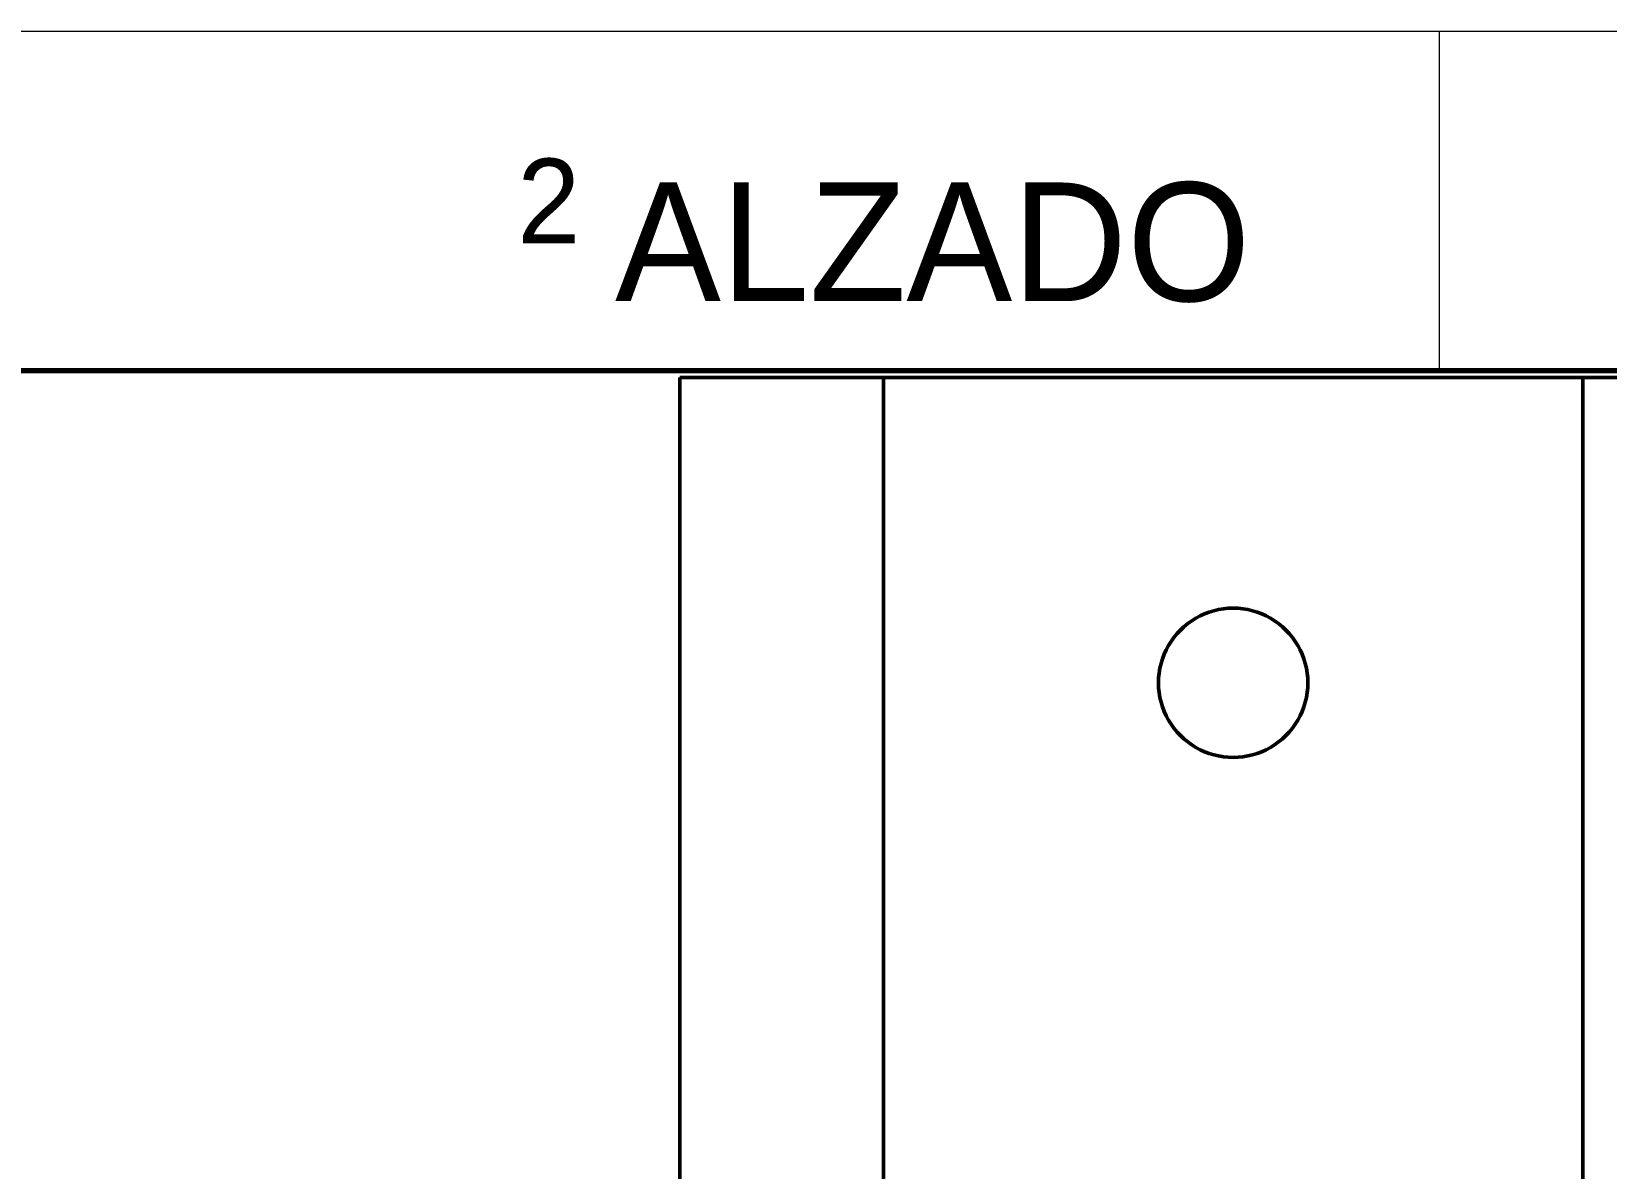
# Model space of a CAD drawing. Header units: millimetres. Extents: x 0 to 420, y 0 to 297.
# Drawn here: x 63.51 to 109.92, y 263.48 to 297 of the extents above; entities that cross this region are included whole.
import ezdxf
from ezdxf.enums import TextEntityAlignment as Align

# ---------------------------------------------------------------- set-up
doc = ezdxf.new("R2010")
doc.units = ezdxf.units.MM
doc.linetypes.add('DASHED', pattern=[1.524, 1.27, -0.254])
for name, color, linetype, lineweight in [('FINA', 7, 'CONTINUOUS', 18), ('NORMA', 7, 'CONTINUOUS', 70), ('OCULTA', 8, 'DASHED', 25), ('TEXTO', 7, 'CONTINUOUS', 25), ('VISIBLE', 7, 'CONTINUOUS', 50)]:
    doc.layers.add(name, color=color, linetype=linetype, lineweight=lineweight)

msp = doc.modelspace()

# ---------------------------------------------------------------- linework, layer by layer
at = {"layer": 'FINA'}
msp.add_line((105, 287), (105, 297), dxfattribs=at)
msp.add_lwpolyline([(0, 0), (420, 0), (420, 297), (0, 297)], close=True, dxfattribs=at)
at = {"layer": 'NORMA'}
msp.add_lwpolyline([(20, 10), (410, 10), (410, 287), (20, 287)], close=True, dxfattribs=at)
at = {"layer": 'OCULTA'}
for p, q in [((82.616, 286.8), (82.616, 286.8)), ((82.616, 240.8), (82.616, 286.8)), ((82.616, 286.8), (115.216, 286.8)), ((88.616, 286.8), (88.616, 240.8)), ((88.616, 286.8), (88.616, 286.8)), ((88.616, 286.8), (109.216, 286.8)), ((109.216, 286.8), (109.216, 240.8)), ((109.216, 286.8), (109.216, 286.8)), ((98.074, 279.833), (97.943, 279.773)), ((97.943, 279.773), (98.074, 279.833)), ((98.074, 279.833), (98.209, 279.883)), ((98.074, 279.833), (98.209, 279.883)), ((98.209, 279.883), (98.347, 279.925)), ((98.209, 279.883), (98.347, 279.925)), ((98.347, 279.925), (98.487, 279.958)), ((98.347, 279.925), (98.487, 279.958)), ((98.487, 279.958), (98.629, 279.981)), ((98.487, 279.958), (98.629, 279.981)), ((98.629, 279.981), (98.772, 279.995)), ((98.629, 279.981), (98.772, 279.995)), ((98.772, 279.995), (98.916, 280)), ((98.772, 279.995), (98.916, 280)), ((98.916, 280), (99.06, 279.995)), ((98.916, 280), (99.06, 279.995)), ((99.06, 279.995), (99.203, 279.981)), ((99.06, 279.995), (99.203, 279.981)), ((99.203, 279.981), (99.346, 279.958)), ((99.203, 279.981), (99.346, 279.958)), ((99.346, 279.958), (99.486, 279.925)), ((99.346, 279.958), (99.486, 279.925)), ((99.486, 279.925), (99.623, 279.883)), ((99.486, 279.925), (99.623, 279.883)), ((99.758, 279.833), (99.623, 279.883)), ((99.758, 279.833), (99.623, 279.883)), ((99.758, 279.833), (99.889, 279.773)), ((99.758, 279.833), (99.889, 279.773)), ((97.361, 279.356), (97.466, 279.454)), ((97.361, 279.356), (97.466, 279.454)), ((97.466, 279.454), (97.577, 279.545)), ((97.466, 279.454), (97.577, 279.545)), ((97.577, 279.545), (97.694, 279.629)), ((97.577, 279.545), (97.694, 279.629)), ((97.694, 279.629), (97.816, 279.705)), ((97.694, 279.629), (97.816, 279.705)), ((97.816, 279.705), (97.943, 279.773)), ((97.816, 279.705), (97.943, 279.773)), ((99.889, 279.773), (100.016, 279.705)), ((99.889, 279.773), (100.016, 279.705)), ((100.016, 279.705), (100.139, 279.629)), ((100.016, 279.705), (100.139, 279.629)), ((100.139, 279.629), (100.256, 279.545)), ((100.139, 279.629), (100.256, 279.545)), ((100.256, 279.545), (100.367, 279.454)), ((100.256, 279.545), (100.367, 279.454)), ((100.472, 279.356), (100.367, 279.454)), ((100.472, 279.356), (100.367, 279.454)), ((97.011, 278.9), (97.087, 279.022)), ((97.011, 278.9), (97.087, 279.022)), ((97.087, 279.022), (97.171, 279.139)), ((97.087, 279.022), (97.171, 279.139)), ((97.171, 279.139), (97.262, 279.251)), ((97.171, 279.139), (97.262, 279.251)), ((97.262, 279.251), (97.361, 279.356)), ((97.262, 279.251), (97.361, 279.356)), ((100.472, 279.356), (100.57, 279.251)), ((100.472, 279.356), (100.57, 279.251)), ((100.57, 279.251), (100.662, 279.139)), ((100.57, 279.251), (100.662, 279.139)), ((100.746, 279.022), (100.662, 279.139)), ((100.746, 279.022), (100.662, 279.139)), ((100.746, 279.022), (100.822, 278.9)), ((100.746, 279.022), (100.822, 278.9)), ((96.791, 278.369), (96.833, 278.507)), ((96.791, 278.369), (96.833, 278.507)), ((96.833, 278.507), (96.884, 278.642)), ((96.833, 278.507), (96.884, 278.642)), ((96.884, 278.642), (96.943, 278.773)), ((96.884, 278.642), (96.943, 278.773)), ((96.943, 278.773), (97.011, 278.9)), ((96.943, 278.773), (97.011, 278.9)), ((100.822, 278.9), (100.889, 278.773)), ((100.822, 278.9), (100.889, 278.773)), ((100.949, 278.642), (100.889, 278.773)), ((100.949, 278.642), (100.889, 278.773)), ((100.949, 278.642), (101, 278.507)), ((100.949, 278.642), (101, 278.507)), ((101.041, 278.369), (101, 278.507)), ((101.041, 278.369), (101, 278.507)), ((96.721, 277.944), (96.735, 278.087)), ((96.721, 277.944), (96.735, 278.087)), ((96.735, 278.087), (96.759, 278.229)), ((96.735, 278.087), (96.759, 278.229)), ((96.759, 278.229), (96.791, 278.369)), ((96.759, 278.229), (96.791, 278.369)), ((101.041, 278.369), (101.074, 278.229)), ((101.041, 278.369), (101.074, 278.229)), ((101.097, 278.087), (101.074, 278.229)), ((101.097, 278.087), (101.074, 278.229)), ((101.112, 277.944), (101.097, 278.087)), ((101.112, 277.944), (101.097, 278.087)), ((96.721, 277.944), (96.716, 277.8)), ((96.716, 277.8), (96.721, 277.944)), ((96.721, 277.656), (96.716, 277.8)), ((96.721, 277.656), (96.716, 277.8)), ((96.735, 277.513), (96.721, 277.656)), ((96.735, 277.513), (96.721, 277.656)), ((96.735, 277.513), (96.759, 277.371)), ((96.735, 277.513), (96.759, 277.371)), ((101.097, 277.513), (101.074, 277.371)), ((101.074, 277.371), (101.097, 277.513)), ((101.097, 277.513), (101.112, 277.656)), ((101.097, 277.513), (101.112, 277.656)), ((101.112, 277.944), (101.116, 277.8)), ((101.116, 277.8), (101.112, 277.944)), ((101.112, 277.656), (101.116, 277.8)), ((101.112, 277.656), (101.116, 277.8)), ((96.791, 277.231), (96.759, 277.371)), ((96.791, 277.231), (96.759, 277.371)), ((96.833, 277.093), (96.791, 277.231)), ((96.833, 277.093), (96.791, 277.231)), ((96.833, 277.093), (96.884, 276.958)), ((96.833, 277.093), (96.884, 276.958)), ((100.949, 276.958), (101, 277.093)), ((100.949, 276.958), (101, 277.093)), ((101, 277.093), (101.041, 277.231)), ((101, 277.093), (101.041, 277.231)), ((101.041, 277.231), (101.074, 277.371)), ((101.041, 277.231), (101.074, 277.371)), ((96.884, 276.958), (96.943, 276.827)), ((96.943, 276.827), (96.884, 276.958)), ((97.011, 276.7), (96.943, 276.827)), ((97.011, 276.7), (96.943, 276.827)), ((97.011, 276.7), (97.087, 276.578)), ((97.011, 276.7), (97.087, 276.578)), ((100.746, 276.578), (100.822, 276.7)), ((100.746, 276.578), (100.822, 276.7)), ((100.822, 276.7), (100.889, 276.827)), ((100.822, 276.7), (100.889, 276.827)), ((100.949, 276.958), (100.889, 276.827)), ((100.889, 276.827), (100.949, 276.958)), ((97.087, 276.578), (97.171, 276.461)), ((97.087, 276.578), (97.171, 276.461)), ((97.262, 276.349), (97.171, 276.461)), ((97.262, 276.349), (97.171, 276.461)), ((97.262, 276.349), (97.361, 276.244)), ((97.262, 276.349), (97.361, 276.244)), ((97.361, 276.244), (97.466, 276.146)), ((97.361, 276.244), (97.466, 276.146)), ((97.466, 276.146), (97.577, 276.055)), ((97.466, 276.146), (97.577, 276.055)), ((100.256, 276.055), (100.367, 276.146)), ((100.256, 276.055), (100.367, 276.146)), ((100.367, 276.146), (100.472, 276.244)), ((100.367, 276.146), (100.472, 276.244)), ((100.472, 276.244), (100.57, 276.349)), ((100.472, 276.244), (100.57, 276.349)), ((100.57, 276.349), (100.662, 276.461)), ((100.57, 276.349), (100.662, 276.461)), ((100.662, 276.461), (100.746, 276.578)), ((100.662, 276.461), (100.746, 276.578)), ((97.577, 276.055), (97.694, 275.971)), ((97.694, 275.971), (97.577, 276.055)), ((97.694, 275.971), (97.816, 275.895)), ((97.694, 275.971), (97.816, 275.895)), ((97.816, 275.895), (97.943, 275.827)), ((97.816, 275.895), (97.943, 275.827)), ((97.943, 275.827), (98.074, 275.767)), ((97.943, 275.827), (98.074, 275.767)), ((98.074, 275.767), (98.209, 275.717)), ((98.074, 275.767), (98.209, 275.717)), ((98.209, 275.717), (98.347, 275.675)), ((98.209, 275.717), (98.347, 275.675)), ((98.347, 275.675), (98.487, 275.642)), ((98.347, 275.675), (98.487, 275.642)), ((99.346, 275.642), (99.486, 275.675)), ((99.346, 275.642), (99.486, 275.675)), ((99.486, 275.675), (99.623, 275.717)), ((99.486, 275.675), (99.623, 275.717)), ((99.623, 275.717), (99.758, 275.767)), ((99.623, 275.717), (99.758, 275.767)), ((99.758, 275.767), (99.889, 275.827)), ((99.758, 275.767), (99.889, 275.827)), ((99.889, 275.827), (100.016, 275.895)), ((99.889, 275.827), (100.016, 275.895)), ((100.016, 275.895), (100.139, 275.971)), ((100.016, 275.895), (100.139, 275.971)), ((100.256, 276.055), (100.139, 275.971)), ((100.139, 275.971), (100.256, 276.055)), ((98.487, 275.642), (98.629, 275.619)), ((98.487, 275.642), (98.629, 275.619)), ((98.629, 275.619), (98.772, 275.605)), ((98.629, 275.619), (98.772, 275.605)), ((98.772, 275.605), (98.916, 275.6)), ((98.772, 275.605), (98.916, 275.6)), ((98.916, 275.6), (99.06, 275.605)), ((98.916, 275.6), (99.06, 275.605)), ((99.06, 275.605), (99.203, 275.619)), ((99.06, 275.605), (99.203, 275.619)), ((99.203, 275.619), (99.346, 275.642)), ((99.203, 275.619), (99.346, 275.642))]:
    msp.add_line(p, q, dxfattribs=at)
at = {"layer": 'VISIBLE'}
for p, q in [((82.616, 245.8), (82.616, 286.8)), ((82.616, 286.8), (115.216, 286.8)), ((82.616, 245.8), (82.616, 286.8)), ((82.616, 286.8), (82.616, 286.8)), ((82.616, 286.8), (82.616, 286.8)), ((82.616, 286.8), (115.216, 286.8)), ((88.616, 240.8), (88.616, 286.8)), ((88.616, 286.8), (109.216, 286.8)), ((109.216, 240.8), (109.216, 286.8)), ((97.943, 279.773), (98.074, 279.833)), ((97.943, 279.773), (98.074, 279.833)), ((98.074, 279.833), (97.943, 279.773)), ((98.074, 279.833), (98.209, 279.883)), ((98.074, 279.833), (98.209, 279.883)), ((98.209, 279.883), (98.074, 279.833)), ((98.074, 279.833), (98.074, 279.833)), ((98.209, 279.883), (98.347, 279.925)), ((98.209, 279.883), (98.347, 279.925)), ((98.347, 279.925), (98.209, 279.883)), ((98.209, 279.883), (98.209, 279.883)), ((98.347, 279.925), (98.487, 279.958)), ((98.347, 279.925), (98.487, 279.958)), ((98.487, 279.958), (98.347, 279.925)), ((98.347, 279.925), (98.347, 279.925)), ((98.487, 279.958), (98.629, 279.981)), ((98.487, 279.958), (98.629, 279.981)), ((98.629, 279.981), (98.487, 279.958)), ((98.487, 279.958), (98.487, 279.958)), ((98.629, 279.981), (98.772, 279.995)), ((98.629, 279.981), (98.772, 279.995)), ((98.772, 279.995), (98.629, 279.981)), ((98.629, 279.981), (98.629, 279.981)), ((98.772, 279.995), (98.916, 280)), ((98.772, 279.995), (98.916, 280)), ((98.916, 280), (98.772, 279.995)), ((98.772, 279.995), (98.772, 279.995)), ((98.916, 280), (99.06, 279.995)), ((98.916, 280), (99.06, 279.995)), ((99.06, 279.995), (98.916, 280)), ((98.916, 280), (98.916, 280)), ((99.06, 279.995), (99.203, 279.981)), ((99.06, 279.995), (99.203, 279.981)), ((99.203, 279.981), (99.06, 279.995)), ((99.06, 279.995), (99.06, 279.995)), ((99.203, 279.981), (99.346, 279.958)), ((99.203, 279.981), (99.346, 279.958)), ((99.346, 279.958), (99.203, 279.981)), ((99.203, 279.981), (99.203, 279.981)), ((99.346, 279.958), (99.486, 279.925)), ((99.346, 279.958), (99.486, 279.925)), ((99.486, 279.925), (99.346, 279.958)), ((99.346, 279.958), (99.346, 279.958)), ((99.486, 279.925), (99.623, 279.883)), ((99.486, 279.925), (99.623, 279.883)), ((99.623, 279.883), (99.486, 279.925)), ((99.486, 279.925), (99.486, 279.925)), ((99.758, 279.833), (99.623, 279.883)), ((99.758, 279.833), (99.623, 279.883)), ((99.623, 279.883), (99.623, 279.883)), ((99.758, 279.833), (99.623, 279.883)), ((99.758, 279.833), (99.889, 279.773)), ((99.758, 279.833), (99.889, 279.773)), ((99.889, 279.773), (99.758, 279.833)), ((99.758, 279.833), (99.758, 279.833)), ((97.361, 279.356), (97.466, 279.454)), ((97.361, 279.356), (97.466, 279.454)), ((97.466, 279.454), (97.361, 279.356)), ((97.466, 279.454), (97.577, 279.545)), ((97.466, 279.454), (97.577, 279.545)), ((97.577, 279.545), (97.466, 279.454)), ((97.466, 279.454), (97.466, 279.454)), ((97.577, 279.545), (97.694, 279.629)), ((97.577, 279.545), (97.694, 279.629)), ((97.694, 279.629), (97.577, 279.545)), ((97.577, 279.545), (97.577, 279.545)), ((97.694, 279.629), (97.816, 279.705)), ((97.694, 279.629), (97.816, 279.705)), ((97.816, 279.705), (97.694, 279.629)), ((97.694, 279.629), (97.694, 279.629)), ((97.816, 279.705), (97.943, 279.773)), ((97.816, 279.705), (97.943, 279.773)), ((97.943, 279.773), (97.816, 279.705)), ((97.816, 279.705), (97.816, 279.705)), ((97.943, 279.773), (97.943, 279.773)), ((99.889, 279.773), (100.016, 279.705)), ((99.889, 279.773), (100.016, 279.705)), ((100.016, 279.705), (99.889, 279.773)), ((99.889, 279.773), (99.889, 279.773)), ((100.016, 279.705), (100.139, 279.629)), ((100.016, 279.705), (100.139, 279.629)), ((100.139, 279.629), (100.016, 279.705)), ((100.016, 279.705), (100.016, 279.705)), ((100.139, 279.629), (100.256, 279.545)), ((100.139, 279.629), (100.256, 279.545)), ((100.256, 279.545), (100.139, 279.629)), ((100.139, 279.629), (100.139, 279.629)), ((100.256, 279.545), (100.367, 279.454)), ((100.256, 279.545), (100.367, 279.454)), ((100.367, 279.454), (100.256, 279.545)), ((100.256, 279.545), (100.256, 279.545)), ((100.472, 279.356), (100.367, 279.454)), ((100.472, 279.356), (100.367, 279.454)), ((100.472, 279.356), (100.367, 279.454)), ((100.367, 279.454), (100.367, 279.454)), ((97.011, 278.9), (97.087, 279.022)), ((97.087, 279.022), (97.011, 278.9)), ((97.087, 279.022), (97.011, 278.9)), ((97.087, 279.022), (97.171, 279.139)), ((97.087, 279.022), (97.171, 279.139)), ((97.171, 279.139), (97.087, 279.022)), ((97.087, 279.022), (97.087, 279.022)), ((97.171, 279.139), (97.262, 279.251)), ((97.171, 279.139), (97.262, 279.251)), ((97.262, 279.251), (97.171, 279.139)), ((97.171, 279.139), (97.171, 279.139)), ((97.262, 279.251), (97.361, 279.356)), ((97.262, 279.251), (97.361, 279.356)), ((97.361, 279.356), (97.262, 279.251)), ((97.262, 279.251), (97.262, 279.251)), ((97.361, 279.356), (97.361, 279.356)), ((100.472, 279.356), (100.57, 279.251)), ((100.472, 279.356), (100.57, 279.251)), ((100.57, 279.251), (100.472, 279.356)), ((100.472, 279.356), (100.472, 279.356)), ((100.57, 279.251), (100.662, 279.139)), ((100.57, 279.251), (100.662, 279.139)), ((100.662, 279.139), (100.57, 279.251)), ((100.57, 279.251), (100.57, 279.251)), ((100.746, 279.022), (100.662, 279.139)), ((100.746, 279.022), (100.662, 279.139)), ((100.746, 279.022), (100.662, 279.139)), ((100.662, 279.139), (100.662, 279.139)), ((100.746, 279.022), (100.822, 278.9)), ((100.746, 279.022), (100.822, 278.9)), ((100.822, 278.9), (100.746, 279.022)), ((100.746, 279.022), (100.746, 279.022)), ((96.791, 278.369), (96.833, 278.507)), ((96.791, 278.369), (96.833, 278.507)), ((96.833, 278.507), (96.791, 278.369)), ((96.833, 278.507), (96.884, 278.642)), ((96.833, 278.507), (96.884, 278.642)), ((96.884, 278.642), (96.833, 278.507)), ((96.833, 278.507), (96.833, 278.507)), ((96.884, 278.642), (96.943, 278.773)), ((96.884, 278.642), (96.943, 278.773)), ((96.943, 278.773), (96.884, 278.642)), ((96.884, 278.642), (96.884, 278.642)), ((96.943, 278.773), (97.011, 278.9)), ((96.943, 278.773), (97.011, 278.9)), ((97.011, 278.9), (96.943, 278.773)), ((96.943, 278.773), (96.943, 278.773)), ((97.011, 278.9), (97.011, 278.9)), ((100.822, 278.9), (100.889, 278.773)), ((100.822, 278.9), (100.889, 278.773)), ((100.889, 278.773), (100.822, 278.9)), ((100.822, 278.9), (100.822, 278.9)), ((100.949, 278.642), (100.889, 278.773)), ((100.949, 278.642), (100.889, 278.773)), ((100.949, 278.642), (100.889, 278.773)), ((100.889, 278.773), (100.889, 278.773)), ((100.949, 278.642), (101, 278.507)), ((100.949, 278.642), (101, 278.507)), ((101, 278.507), (100.949, 278.642)), ((100.949, 278.642), (100.949, 278.642)), ((101.041, 278.369), (101, 278.507)), ((101.041, 278.369), (101, 278.507)), ((101.041, 278.369), (101, 278.507)), ((101, 278.507), (101, 278.507)), ((96.721, 277.944), (96.735, 278.087)), ((96.735, 278.087), (96.721, 277.944)), ((96.735, 278.087), (96.721, 277.944)), ((96.735, 278.087), (96.759, 278.229)), ((96.735, 278.087), (96.759, 278.229)), ((96.759, 278.229), (96.735, 278.087)), ((96.735, 278.087), (96.735, 278.087)), ((96.759, 278.229), (96.791, 278.369)), ((96.759, 278.229), (96.791, 278.369)), ((96.791, 278.369), (96.759, 278.229)), ((96.759, 278.229), (96.759, 278.229)), ((96.791, 278.369), (96.791, 278.369)), ((101.041, 278.369), (101.074, 278.229)), ((101.041, 278.369), (101.074, 278.229)), ((101.074, 278.229), (101.041, 278.369)), ((101.041, 278.369), (101.041, 278.369)), ((101.097, 278.087), (101.074, 278.229)), ((101.097, 278.087), (101.074, 278.229)), ((101.097, 278.087), (101.074, 278.229)), ((101.074, 278.229), (101.074, 278.229)), ((101.112, 277.944), (101.097, 278.087)), ((101.097, 278.087), (101.112, 277.944)), ((101.112, 277.944), (101.097, 278.087)), ((101.097, 278.087), (101.097, 278.087)), ((96.716, 277.8), (96.721, 277.944)), ((96.716, 277.8), (96.721, 277.944)), ((96.721, 277.944), (96.716, 277.8)), ((96.721, 277.656), (96.716, 277.8)), ((96.721, 277.656), (96.716, 277.8)), ((96.716, 277.8), (96.716, 277.8)), ((96.716, 277.8), (96.721, 277.656)), ((96.721, 277.944), (96.721, 277.944)), ((96.735, 277.513), (96.721, 277.656)), ((96.735, 277.513), (96.721, 277.656)), ((96.721, 277.656), (96.721, 277.656)), ((96.721, 277.656), (96.735, 277.513)), ((96.735, 277.513), (96.759, 277.371)), ((96.735, 277.513), (96.759, 277.371)), ((96.735, 277.513), (96.735, 277.513)), ((96.735, 277.513), (96.759, 277.371)), ((101.074, 277.371), (101.097, 277.513)), ((101.097, 277.513), (101.074, 277.371)), ((101.074, 277.371), (101.097, 277.513)), ((101.097, 277.513), (101.112, 277.656)), ((101.097, 277.513), (101.112, 277.656)), ((101.097, 277.513), (101.112, 277.656)), ((101.097, 277.513), (101.097, 277.513)), ((101.116, 277.8), (101.112, 277.944)), ((101.116, 277.8), (101.112, 277.944)), ((101.116, 277.8), (101.112, 277.944)), ((101.112, 277.944), (101.112, 277.944)), ((101.112, 277.656), (101.116, 277.8)), ((101.112, 277.656), (101.116, 277.8)), ((101.112, 277.656), (101.116, 277.8)), ((101.112, 277.656), (101.112, 277.656)), ((101.116, 277.8), (101.116, 277.8)), ((96.791, 277.231), (96.759, 277.371)), ((96.791, 277.231), (96.759, 277.371)), ((96.759, 277.371), (96.759, 277.371)), ((96.759, 277.371), (96.791, 277.231)), ((96.833, 277.093), (96.791, 277.231)), ((96.833, 277.093), (96.791, 277.231)), ((96.791, 277.231), (96.791, 277.231)), ((96.791, 277.231), (96.833, 277.093)), ((96.833, 277.093), (96.884, 276.958)), ((96.833, 277.093), (96.884, 276.958)), ((96.833, 277.093), (96.833, 277.093)), ((96.833, 277.093), (96.884, 276.958)), ((100.949, 276.958), (101, 277.093)), ((101, 277.093), (100.949, 276.958)), ((100.949, 276.958), (101, 277.093)), ((101, 277.093), (101.041, 277.231)), ((101, 277.093), (101.041, 277.231)), ((101, 277.093), (101.041, 277.231)), ((101, 277.093), (101, 277.093)), ((101.041, 277.231), (101.074, 277.371)), ((101.041, 277.231), (101.074, 277.371)), ((101.041, 277.231), (101.074, 277.371)), ((101.041, 277.231), (101.041, 277.231)), ((101.074, 277.371), (101.074, 277.371)), ((96.943, 276.827), (96.884, 276.958)), ((96.943, 276.827), (96.884, 276.958)), ((96.884, 276.958), (96.884, 276.958)), ((96.884, 276.958), (96.943, 276.827)), ((97.011, 276.7), (96.943, 276.827)), ((97.011, 276.7), (96.943, 276.827)), ((96.943, 276.827), (96.943, 276.827)), ((96.943, 276.827), (97.011, 276.7)), ((97.011, 276.7), (97.087, 276.578)), ((97.011, 276.7), (97.087, 276.578)), ((97.011, 276.7), (97.011, 276.7)), ((97.011, 276.7), (97.087, 276.578)), ((100.746, 276.578), (100.822, 276.7)), ((100.746, 276.578), (100.822, 276.7)), ((100.746, 276.578), (100.822, 276.7)), ((100.822, 276.7), (100.889, 276.827)), ((100.822, 276.7), (100.889, 276.827)), ((100.822, 276.7), (100.889, 276.827)), ((100.822, 276.7), (100.822, 276.7)), ((100.889, 276.827), (100.949, 276.958)), ((100.889, 276.827), (100.949, 276.958)), ((100.889, 276.827), (100.949, 276.958)), ((100.889, 276.827), (100.889, 276.827)), ((100.949, 276.958), (100.949, 276.958)), ((97.087, 276.578), (97.171, 276.461)), ((97.087, 276.578), (97.171, 276.461)), ((97.087, 276.578), (97.087, 276.578)), ((97.087, 276.578), (97.171, 276.461)), ((97.262, 276.349), (97.171, 276.461)), ((97.262, 276.349), (97.171, 276.461)), ((97.171, 276.461), (97.171, 276.461)), ((97.171, 276.461), (97.262, 276.349)), ((97.262, 276.349), (97.361, 276.244)), ((97.262, 276.349), (97.361, 276.244)), ((97.262, 276.349), (97.262, 276.349)), ((97.262, 276.349), (97.361, 276.244)), ((97.361, 276.244), (97.466, 276.146)), ((97.361, 276.244), (97.466, 276.146)), ((97.361, 276.244), (97.361, 276.244)), ((97.361, 276.244), (97.466, 276.146)), ((97.466, 276.146), (97.577, 276.055)), ((97.466, 276.146), (97.577, 276.055)), ((97.466, 276.146), (97.466, 276.146)), ((97.466, 276.146), (97.577, 276.055)), ((100.256, 276.055), (100.367, 276.146)), ((100.256, 276.055), (100.367, 276.146)), ((100.256, 276.055), (100.367, 276.146)), ((100.367, 276.146), (100.472, 276.244)), ((100.367, 276.146), (100.472, 276.244)), ((100.367, 276.146), (100.472, 276.244)), ((100.367, 276.146), (100.367, 276.146)), ((100.472, 276.244), (100.57, 276.349)), ((100.472, 276.244), (100.57, 276.349)), ((100.472, 276.244), (100.57, 276.349)), ((100.472, 276.244), (100.472, 276.244)), ((100.57, 276.349), (100.662, 276.461)), ((100.57, 276.349), (100.662, 276.461)), ((100.57, 276.349), (100.662, 276.461)), ((100.57, 276.349), (100.57, 276.349)), ((100.662, 276.461), (100.746, 276.578)), ((100.662, 276.461), (100.746, 276.578)), ((100.662, 276.461), (100.746, 276.578)), ((100.662, 276.461), (100.662, 276.461)), ((100.746, 276.578), (100.746, 276.578)), ((97.694, 275.971), (97.577, 276.055)), ((97.694, 275.971), (97.577, 276.055)), ((97.577, 276.055), (97.577, 276.055)), ((97.577, 276.055), (97.694, 275.971)), ((97.694, 275.971), (97.816, 275.895)), ((97.694, 275.971), (97.816, 275.895)), ((97.694, 275.971), (97.694, 275.971)), ((97.694, 275.971), (97.816, 275.895)), ((97.816, 275.895), (97.943, 275.827)), ((97.816, 275.895), (97.943, 275.827)), ((97.816, 275.895), (97.816, 275.895)), ((97.816, 275.895), (97.943, 275.827)), ((97.943, 275.827), (98.074, 275.767)), ((97.943, 275.827), (98.074, 275.767)), ((97.943, 275.827), (97.943, 275.827)), ((97.943, 275.827), (98.074, 275.767)), ((98.074, 275.767), (98.209, 275.717)), ((98.074, 275.767), (98.209, 275.717)), ((98.074, 275.767), (98.074, 275.767)), ((98.074, 275.767), (98.209, 275.717)), ((98.209, 275.717), (98.347, 275.675)), ((98.209, 275.717), (98.347, 275.675)), ((98.209, 275.717), (98.209, 275.717)), ((98.209, 275.717), (98.347, 275.675)), ((98.347, 275.675), (98.487, 275.642)), ((98.347, 275.675), (98.487, 275.642)), ((98.347, 275.675), (98.347, 275.675)), ((98.347, 275.675), (98.487, 275.642)), ((99.346, 275.642), (99.486, 275.675)), ((99.346, 275.642), (99.486, 275.675)), ((99.346, 275.642), (99.486, 275.675)), ((99.486, 275.675), (99.623, 275.717)), ((99.486, 275.675), (99.623, 275.717)), ((99.486, 275.675), (99.623, 275.717)), ((99.486, 275.675), (99.486, 275.675)), ((99.623, 275.717), (99.758, 275.767)), ((99.623, 275.717), (99.758, 275.767)), ((99.623, 275.717), (99.758, 275.767)), ((99.623, 275.717), (99.623, 275.717)), ((99.758, 275.767), (99.889, 275.827)), ((99.758, 275.767), (99.889, 275.827)), ((99.758, 275.767), (99.889, 275.827)), ((99.758, 275.767), (99.758, 275.767)), ((99.889, 275.827), (100.016, 275.895)), ((99.889, 275.827), (100.016, 275.895)), ((99.889, 275.827), (100.016, 275.895)), ((99.889, 275.827), (99.889, 275.827)), ((100.016, 275.895), (100.139, 275.971)), ((100.016, 275.895), (100.139, 275.971)), ((100.016, 275.895), (100.139, 275.971)), ((100.016, 275.895), (100.016, 275.895)), ((100.139, 275.971), (100.256, 276.055)), ((100.139, 275.971), (100.256, 276.055)), ((100.139, 275.971), (100.256, 276.055)), ((100.139, 275.971), (100.139, 275.971)), ((100.256, 276.055), (100.256, 276.055)), ((98.487, 275.642), (98.629, 275.619)), ((98.487, 275.642), (98.629, 275.619)), ((98.487, 275.642), (98.487, 275.642)), ((98.487, 275.642), (98.629, 275.619)), ((98.629, 275.619), (98.772, 275.605)), ((98.629, 275.619), (98.772, 275.605)), ((98.629, 275.619), (98.629, 275.619)), ((98.629, 275.619), (98.772, 275.605)), ((98.772, 275.605), (98.916, 275.6)), ((98.772, 275.605), (98.916, 275.6)), ((98.772, 275.605), (98.772, 275.605)), ((98.772, 275.605), (98.916, 275.6)), ((98.916, 275.6), (99.06, 275.605)), ((98.916, 275.6), (99.06, 275.605)), ((98.916, 275.6), (99.06, 275.605)), ((98.916, 275.6), (98.916, 275.6)), ((99.06, 275.605), (99.203, 275.619)), ((99.06, 275.605), (99.203, 275.619)), ((99.06, 275.605), (99.203, 275.619)), ((99.06, 275.605), (99.06, 275.605)), ((99.203, 275.619), (99.346, 275.642)), ((99.203, 275.619), (99.346, 275.642)), ((99.203, 275.619), (99.346, 275.642)), ((99.203, 275.619), (99.203, 275.619)), ((99.346, 275.642), (99.346, 275.642))]:
    msp.add_line(p, q, dxfattribs=at)

# ---------------------------------------------------------------- texts
at = {"layer": 'TEXTO'}
for s, height, p in [('2', 2.5, (78.75, 292)), ('ALZADO', 3.5, (90.066, 290.8))]:
    msp.add_text(s, height=height, dxfattribs=at).set_placement(p, align=Align.MIDDLE_CENTER)

doc.saveas('drawing.dxf')
